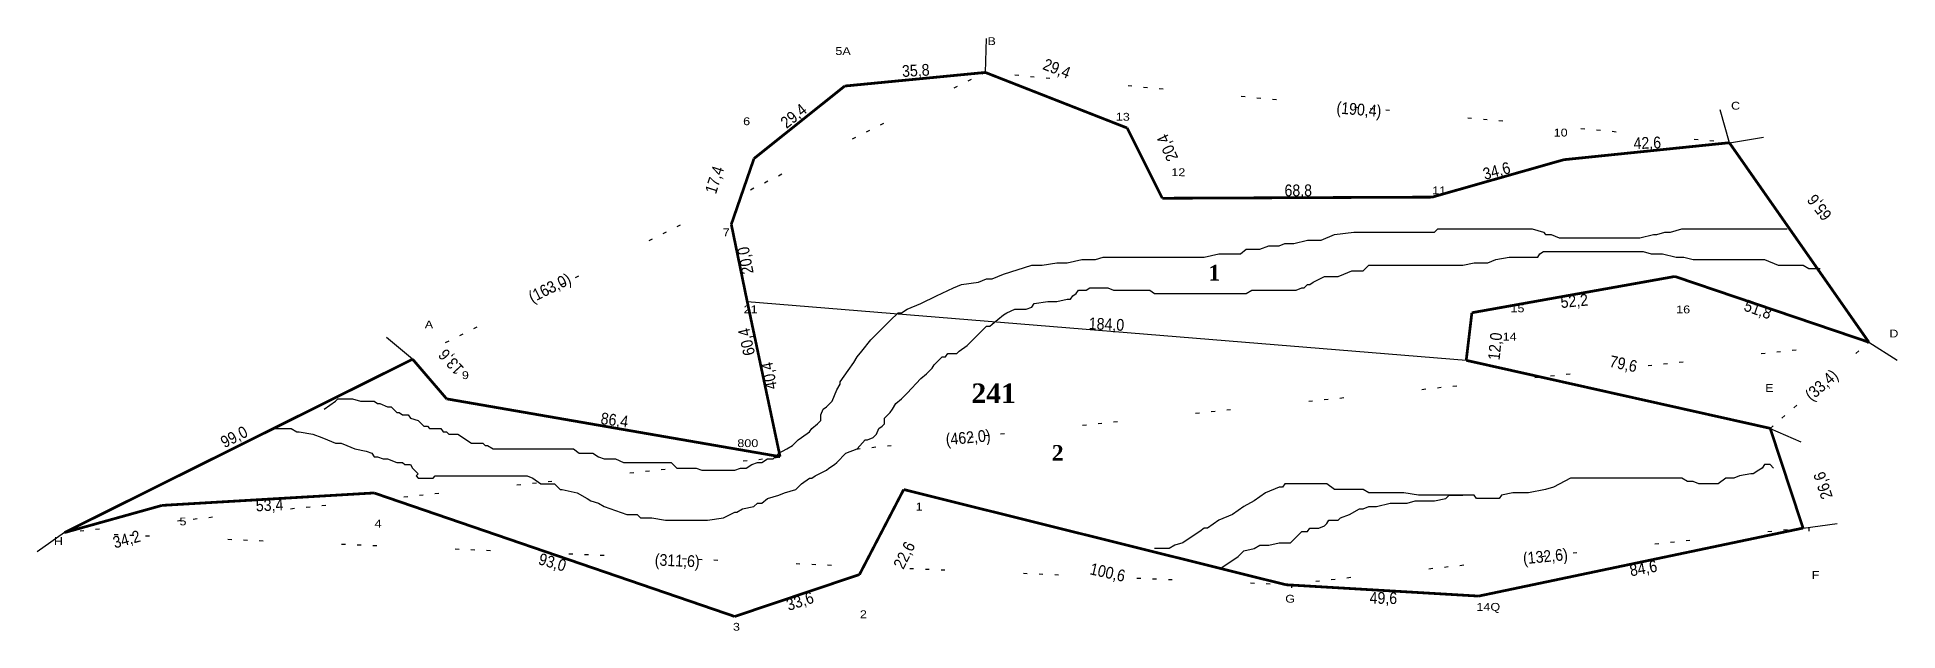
# Model space of a CAD drawing. Header units: metres. Extents: x 101 to 576, y 411 to 562.
import ezdxf
from ezdxf.enums import TextEntityAlignment as Align

# ---------------------------------------------------------------- set-up
doc = ezdxf.new("R2010")
doc.units = ezdxf.units.M
doc.linetypes.add('CHAINLINE', pattern=[29, -10, 1, -3, 1, -3, 1, -10])
for name, color, linetype in [('BLUE_STROKES', 5, 'Continuous'), ('BOUNDARY_DIMENSIONS', 220, 'Continuous'), ('CHAIN_LINES', 251, 'CHAINLINE'), ('CHAINLINE_DIMENSIONS', 251, 'Continuous'), ('DIMENSIONS', 200, 'Continuous'), ('SEPARATION_LINE', 7, 'Continuous'), ('STONES', 7, 'Continuous'), ('SUBDIVISION', 130, 'Continuous'), ('SUBDIVISION_LINES', 3, 'Continuous'), ('SURVEY_NUMBER', 1, 'Continuous')]:
    doc.layers.add(name, color=color, linetype=linetype)
doc.layers.add('BOUNDARY', color=1, linetype='Continuous', lineweight=100)
doc.styles.add('TIMES_NEW_ROMAN', font='timesbd.ttf')

msp = doc.modelspace()

# ---------------------------------------------------------------- linework, layer by layer
at = {"layer": 'BLUE_STROKES'}
for points in [[(432.298685, 512.107673), (437.214456, 512.685999)], [(437.214456, 512.685999), (438.081945, 512.685999)], [(438.081945, 512.685999), (440.106086, 512.685999)], [(440.106086, 512.685999), (442.997716, 512.685999)], [(442.997716, 512.685999), (445.889346, 512.685999)], [(445.889346, 512.685999), (446.467672, 512.685999)], [(446.467672, 512.685999), (448.780976, 512.685999)], [(448.780976, 512.685999), (449.359302, 512.685999)], [(449.359302, 512.685999), (450.805117, 512.685999)], [(450.805117, 512.685999), (452.829258, 512.685999)], [(452.829258, 512.685999), (453.696747, 512.685999)], [(453.696747, 512.685999), (454.275073, 512.685999)], [(454.275073, 512.685999), (456.299214, 512.685999)], [(456.299214, 512.685999), (457.745029, 512.685999)], [(457.745029, 512.685999), (458.612518, 513.553488)], [(458.612518, 513.553488), (459.190844, 513.553488)], [(459.190844, 513.553488), (461.504148, 513.553488)], [(461.504148, 513.553488), (466.419919, 513.553488)], [(466.419919, 513.553488), (466.998245, 513.553488)], [(466.998245, 513.553488), (467.86573400000003, 513.553488)], [(467.86573400000003, 513.553488), (468.44406, 513.553488)], [(468.44406, 513.553488), (470.468201, 513.553488)], [(470.468201, 513.553488), (474.22732, 513.553488)], [(474.22732, 513.553488), (474.805646, 513.553488)], [(474.805646, 513.553488), (475.383972, 513.553488)], [(475.383972, 513.553488), (477.697276, 513.553488)], [(477.697276, 513.553488), (479.143091, 513.553488)], [(479.143091, 513.553488), (480.588906, 513.553488)], [(480.588906, 513.553488), (482.613047, 513.553488)], [(482.613047, 513.553488), (485.504677, 512.685999)], [(485.504677, 512.685999), (486.083003, 512.107673)], [(514.420977, 512.107673), (516.445118, 512.685999)], [(516.445118, 512.685999), (517.890933, 512.685999)], [(517.890933, 512.685999), (520.782563, 513.553488)], [(520.782563, 513.553488), (521.360889, 513.553488)], [(521.360889, 513.553488), (522.806704, 513.553488)], [(522.806704, 513.553488), (527.144149, 513.553488)], [(527.144149, 513.553488), (527.722475, 513.553488)], [(527.722475, 513.553488), (530.614105, 513.553488)], [(530.614105, 513.553488), (534.95155, 513.553488)], [(534.95155, 513.553488), (536.975691, 513.553488)], [(536.975691, 513.553488), (540.445647, 513.553488)], [(540.445647, 513.553488), (542.758951, 513.553488)], [(542.758951, 513.553488), (544.783092, 513.553488)], [(544.783092, 513.553488), (545.361418, 513.553488)], [(545.361418, 513.553488), (546.228907, 513.553488)], [(546.228907, 513.553488), (547.674722, 513.553488)], [(408.298156, 507.191902), (409.743971, 508.348554)], [(409.743971, 508.348554), (413.213927, 508.348554)], [(413.213927, 508.348554), (415.52723100000003, 509.216043)], [(415.52723100000003, 509.216043), (417.551372, 509.216043)], [(417.551372, 509.216043), (418.129698, 509.216043)], [(418.129698, 509.216043), (419.575513, 509.794369)], [(419.575513, 509.794369), (421.888817, 509.794369)], [(421.888817, 509.794369), (425.358773, 510.661858)], [(425.358773, 510.661858), (428.250403, 510.661858)], [(428.250403, 510.661858), (428.828729, 510.661858)], [(428.828729, 510.661858), (432.298685, 512.107673)], [(484.637188, 507.191902), (485.504677, 507.77022800000003)], [(485.504677, 507.77022800000003), (487.528818, 507.77022800000003)], [(486.083003, 512.107673), (487.528818, 512.107673)], [(487.528818, 512.107673), (489.552959, 511.240184)], [(487.528818, 507.77022800000003), (493.312078, 507.77022800000003)], [(489.552959, 511.240184), (493.312078, 511.240184)], [(493.312078, 511.240184), (494.46873, 511.240184)], [(493.312078, 507.77022800000003), (494.46873, 507.77022800000003)], [(494.46873, 511.240184), (498.227849, 511.240184)], [(494.46873, 507.77022800000003), (498.806175, 507.77022800000003)], [(498.227849, 511.240184), (503.721946, 511.240184)], [(498.806175, 507.77022800000003), (499.67366400000003, 507.77022800000003)], [(499.67366400000003, 507.77022800000003), (500.25199, 507.77022800000003)], [(500.25199, 507.77022800000003), (501.697805, 507.77022800000003)], [(501.697805, 507.77022800000003), (502.276131, 507.77022800000003)], [(502.276131, 507.77022800000003), (503.14362, 507.77022800000003)], [(503.14362, 507.77022800000003), (506.03525, 507.77022800000003)], [(503.721946, 511.240184), (507.191902, 511.240184)], [(506.03525, 507.77022800000003), (506.613576, 507.77022800000003)], [(506.613576, 507.77022800000003), (508.637717, 507.77022800000003)], [(507.191902, 511.240184), (510.083532, 511.240184)], [(508.637717, 507.77022800000003), (510.083532, 507.77022800000003)], [(510.083532, 511.240184), (513.553488, 512.107673)], [(510.083532, 507.77022800000003), (510.951021, 507.77022800000003)], [(510.951021, 507.77022800000003), (512.975162, 507.191902)], [(513.553488, 512.107673), (514.420977, 512.107673)], [(347.863089, 501.986968), (355.092164, 504.300272)], [(355.092164, 504.300272), (357.116305, 504.300272)], [(357.116305, 504.300272), (357.694631, 504.300272)], [(357.694631, 504.300272), (361.45375, 504.878598)], [(361.45375, 504.878598), (364.056217, 504.878598)], [(364.056217, 504.878598), (367.815336, 505.746087)], [(367.815336, 505.746087), (368.971988, 505.746087)], [(368.971988, 505.746087), (371.285292, 505.746087)], [(371.285292, 505.746087), (373.309433, 506.324413)], [(373.309433, 506.324413), (375.044411, 506.324413)], [(375.044411, 506.324413), (375.9119, 506.324413)], [(375.9119, 506.324413), (379.96018200000003, 506.324413)], [(379.96018200000003, 506.324413), (382.273486, 506.324413)], [(382.273486, 506.324413), (383.71930100000003, 506.324413)], [(383.71930100000003, 506.324413), (385.165116, 506.324413)], [(385.165116, 506.324413), (385.743442, 506.324413)], [(385.743442, 506.324413), (387.189257, 506.324413)], [(387.189257, 506.324413), (392.105028, 506.324413)], [(392.105028, 506.324413), (399.04494, 506.324413)], [(399.04494, 506.324413), (402.804059, 507.191902)], [(402.804059, 507.191902), (403.382385, 507.191902)], [(403.382385, 507.191902), (408.298156, 507.191902)], [(434.611989, 501.986968), (436.63613, 502.854457)], [(436.63613, 502.854457), (438.081945, 502.854457)], [(438.081945, 502.854457), (439.52776, 502.854457)], [(439.52776, 502.854457), (440.973575, 504.300272)], [(440.973575, 504.300272), (442.41939, 504.300272)], [(442.41939, 504.300272), (445.889346, 504.300272)], [(445.889346, 504.300272), (447.335161, 504.300272)], [(447.335161, 504.300272), (452.250932, 504.300272)], [(452.250932, 504.300272), (453.696747, 504.300272)], [(453.696747, 504.300272), (459.190844, 504.300272)], [(459.190844, 504.300272), (460.636659, 504.300272)], [(460.636659, 504.300272), (464.974104, 504.300272)], [(464.974104, 504.300272), (467.86573400000003, 504.878598)], [(467.86573400000003, 504.878598), (471.33569, 504.878598)], [(471.33569, 504.878598), (473.359831, 505.746087)], [(473.359831, 505.746087), (476.829787, 506.324413)], [(476.829787, 506.324413), (478.275602, 506.324413)], [(478.275602, 506.324413), (479.143091, 506.324413)], [(479.143091, 506.324413), (481.167232, 506.324413)], [(481.167232, 506.324413), (484.05886200000003, 506.324413)], [(484.05886200000003, 506.324413), (484.637188, 507.191902)], [(512.975162, 507.191902), (515.866792, 507.191902)], [(515.866792, 507.191902), (519.3367480000001, 506.324413)], [(519.3367480000001, 506.324413), (520.782563, 506.324413)], [(520.782563, 506.324413), (521.360889, 506.324413)], [(521.360889, 506.324413), (523.6741930000001, 505.746087)], [(523.6741930000001, 505.746087), (525.120008, 505.746087)], [(525.120008, 505.746087), (528.589964, 505.746087)], [(528.589964, 505.746087), (530.035779, 505.746087)], [(530.035779, 505.746087), (530.614105, 505.746087)], [(530.614105, 505.746087), (531.481594, 505.746087)], [(531.481594, 505.746087), (532.05992, 505.746087)], [(532.05992, 505.746087), (536.975691, 505.746087)], [(536.975691, 505.746087), (538.421506, 505.746087)], [(538.421506, 505.746087), (540.445647, 505.746087)], [(540.445647, 505.746087), (541.313136, 505.746087)], [(541.313136, 505.746087), (541.891462, 505.746087)], [(541.891462, 505.746087), (545.361418, 504.300272)], [(545.361418, 504.300272), (546.228907, 504.300272)], [(546.228907, 504.300272), (547.674722, 504.300272)], [(547.674722, 504.300272), (548.253048, 504.300272)], [(548.253048, 504.300272), (549.698863, 504.300272)], [(549.698863, 504.300272), (551.7230040000001, 504.300272)], [(551.7230040000001, 504.300272), (553.168819, 503.43278300000003)], [(553.168819, 503.43278300000003), (554.614634, 503.43278300000003)], [(554.614634, 503.43278300000003), (555.482123, 503.43278300000003)], [(555.482123, 503.43278300000003), (556.0604490000001, 503.43278300000003)], [(330.802472, 496.492871), (335.139917, 498.517012)], [(335.139917, 498.517012), (337.164058, 499.384501)], [(337.164058, 499.384501), (341.501503, 499.962827)], [(341.501503, 499.962827), (343.525644, 500.830316)], [(343.525644, 500.830316), (344.971459, 500.830316)], [(344.971459, 500.830316), (347.863089, 501.986968)], [(368.971988, 497.938686), (369.839477, 498.517012)], [(369.839477, 498.517012), (374.466085, 498.517012)], [(374.466085, 498.517012), (375.9119, 497.938686)], [(422.467143, 497.938686), (423.912958, 498.517012)], [(423.912958, 498.517012), (424.491284, 498.517012)], [(424.491284, 498.517012), (425.358773, 499.384501)], [(425.358773, 499.384501), (425.937099, 499.384501)], [(425.937099, 499.384501), (426.804588, 499.962827)], [(426.804588, 499.962827), (429.696218, 501.408642)], [(429.696218, 501.408642), (433.166174, 501.408642)], [(433.166174, 501.408642), (434.611989, 501.986968)], [(323.284234, 493.022915), (326.75419, 494.46873)], [(326.75419, 494.46873), (330.802472, 496.492871)], [(353.646349, 493.022915), (355.092164, 493.601241)], [(355.092164, 493.601241), (355.67049000000003, 494.46873)], [(355.67049000000003, 494.46873), (359.140446, 495.047056)], [(359.140446, 495.047056), (360.586261, 495.047056)], [(360.586261, 495.047056), (361.45375, 495.047056)], [(361.45375, 495.047056), (364.056217, 495.625382)], [(364.056217, 495.625382), (364.923706, 495.625382)], [(364.923706, 495.625382), (365.502032, 496.492871)], [(365.502032, 496.492871), (366.369521, 497.071197)], [(366.369521, 497.071197), (366.947847, 497.938686)], [(366.947847, 497.938686), (368.393662, 497.938686)], [(368.393662, 497.938686), (368.971988, 497.938686)], [(375.9119, 497.938686), (377.936041, 497.938686)], [(377.936041, 497.938686), (379.381856, 497.938686)], [(379.381856, 497.938686), (382.851812, 497.938686)], [(382.851812, 497.938686), (385.165116, 497.938686)], [(385.165116, 497.938686), (386.321768, 497.071197)], [(386.321768, 497.071197), (392.683354, 497.071197)], [(392.683354, 497.071197), (395.57498400000003, 497.071197)], [(395.57498400000003, 497.071197), (396.442473, 497.071197)], [(396.442473, 497.071197), (397.020799, 497.071197)], [(397.020799, 497.071197), (402.804059, 497.071197)], [(402.804059, 497.071197), (403.382385, 497.071197)], [(403.382385, 497.071197), (404.249874, 497.071197)], [(404.249874, 497.071197), (406.852341, 497.071197)], [(406.852341, 497.071197), (408.298156, 497.071197)], [(408.298156, 497.071197), (409.743971, 497.071197)], [(409.743971, 497.071197), (411.189786, 497.938686)], [(411.189786, 497.938686), (416.973046, 497.938686)], [(416.973046, 497.938686), (417.551372, 497.938686)], [(417.551372, 497.938686), (418.129698, 497.938686)], [(418.129698, 497.938686), (421.021328, 497.938686)], [(421.021328, 497.938686), (421.888817, 497.938686)], [(421.888817, 497.938686), (422.467143, 497.938686)], [(316.055159, 487.239655), (318.946789, 490.131285)], [(318.946789, 490.131285), (320.97093, 492.15542600000003)], [(320.97093, 492.15542600000003), (321.838419, 492.15542600000003)], [(321.838419, 492.15542600000003), (323.284234, 493.022915)], [(342.947318, 488.107144), (343.525644, 488.68547)], [(343.525644, 488.68547), (344.393133, 488.68547)], [(344.393133, 488.68547), (344.971459, 489.263796)], [(344.971459, 489.263796), (347.863089, 491.57710000000003)], [(347.863089, 491.57710000000003), (348.730578, 492.15542600000003)], [(348.730578, 492.15542600000003), (350.754719, 493.022915)], [(350.754719, 493.022915), (351.333045, 493.022915)], [(351.333045, 493.022915), (353.646349, 493.022915)], [(311.717714, 482.323884), (314.031018, 485.215514)], [(314.031018, 485.215514), (315.476833, 486.661329)], [(315.476833, 486.661329), (316.055159, 487.239655)], [(338.609873, 483.769699), (340.05568800000003, 485.215514)], [(340.05568800000003, 485.215514), (342.947318, 488.107144)], [(308.247758, 477.408113), (309.693573, 479.432254)], [(309.693573, 479.432254), (310.561062, 480.878069)], [(310.561062, 480.878069), (311.717714, 482.323884)], [(330.224146, 478.853928), (331.669961, 480.299743)], [(331.669961, 480.299743), (332.248287, 480.878069)], [(332.248287, 480.878069), (333.115776, 480.878069)], [(333.115776, 480.878069), (333.694102, 481.745558)], [(333.694102, 481.745558), (336.007406, 481.745558)], [(336.007406, 481.745558), (336.585732, 482.323884)], [(336.585732, 482.323884), (338.609873, 483.769699)], [(306.223617, 474.516483), (308.247758, 477.408113)], [(306.223617, 473.938157), (306.223617, 474.516483)], [(323.284234, 471.62485300000003), (326.75419, 475.383972)], [(326.75419, 475.383972), (328.200005, 476.540624)], [(328.200005, 476.540624), (329.64582, 477.986439)], [(329.64582, 477.986439), (330.224146, 478.853928)], [(177.546082, 469.600712), (178.124408, 470.179038)], [(178.124408, 470.179038), (179.570223, 470.179038)], [(179.570223, 470.179038), (180.437712, 470.179038)], [(180.437712, 470.179038), (181.016038, 470.179038)], [(181.016038, 470.179038), (181.88352700000002, 470.179038)], [(181.88352700000002, 470.179038), (183.907668, 469.600712)], [(304.199476, 469.600712), (304.777802, 471.046527)], [(304.777802, 471.046527), (305.356128, 472.492342)], [(305.356128, 472.492342), (306.223617, 473.938157)], [(320.392604, 469.022386), (321.838419, 470.179038)], [(321.838419, 470.179038), (323.284234, 471.62485300000003)], [(174.654452, 467.576571), (177.546082, 469.600712)], [(183.907668, 469.600712), (184.485994, 469.600712)], [(184.485994, 469.600712), (187.377624, 469.600712)], [(187.377624, 469.600712), (188.245113, 469.022386)], [(188.245113, 469.022386), (188.823439, 469.022386)], [(188.823439, 469.022386), (190.84758, 468.154897)], [(190.84758, 468.154897), (191.715069, 468.154897)], [(191.715069, 468.154897), (193.160884, 466.709082)], [(193.160884, 466.709082), (193.73921, 466.709082)], [(193.73921, 466.709082), (194.606699, 466.130756)], [(194.606699, 466.130756), (195.185025, 466.130756)], [(195.185025, 466.130756), (196.052514, 466.130756)], [(196.052514, 466.130756), (196.63084, 465.263267)], [(196.63084, 465.263267), (198.654981, 464.684941)], [(301.307846, 466.130756), (301.886172, 467.576571)], [(301.307846, 464.684941), (301.307846, 466.130756)], [(301.886172, 467.576571), (302.753661, 468.154897)], [(302.753661, 468.154897), (304.199476, 469.600712)], [(317.500974, 465.263267), (318.946789, 466.709082)], [(317.500974, 463.817452), (317.500974, 465.263267)], [(318.946789, 466.709082), (319.525115, 467.576571)], [(319.525115, 467.576571), (320.392604, 469.022386)], [(161.93128000000002, 462.6608), (164.82291, 462.6608)], [(164.82291, 462.6608), (166.268725, 462.6608)], [(166.268725, 462.6608), (167.71454, 461.793311)], [(167.71454, 461.793311), (168.292866, 461.793311)], [(168.292866, 461.793311), (171.762822, 461.214985)], [(171.762822, 461.214985), (174.076126, 460.347496)], [(174.076126, 460.347496), (175.521941, 459.76917000000003)], [(198.654981, 464.684941), (200.100796, 463.239126)], [(200.100796, 463.239126), (200.968285, 463.239126)], [(200.968285, 463.239126), (201.546611, 462.6608)], [(201.546611, 462.6608), (202.4141, 462.6608)], [(202.4141, 462.6608), (204.438241, 462.6608)], [(204.438241, 462.6608), (205.016567, 461.793311)], [(205.016567, 461.793311), (205.88405600000002, 461.793311)], [(205.88405600000002, 461.793311), (206.462382, 461.214985)], [(206.462382, 461.214985), (208.775686, 461.214985)], [(208.775686, 461.214985), (212.245642, 458.901681)], [(295.524586, 459.76917000000003), (296.392075, 460.347496)], [(296.392075, 460.347496), (298.416216, 461.793311)], [(298.416216, 461.793311), (298.994542, 462.6608)], [(298.994542, 462.6608), (300.440357, 463.817452)], [(300.440357, 463.817452), (301.307846, 464.684941)], [(313.163529, 459.76917000000003), (314.609344, 460.347496)], [(314.609344, 460.347496), (315.476833, 461.214985)], [(315.476833, 461.214985), (316.055159, 462.6608)], [(316.055159, 462.6608), (316.922648, 463.239126)], [(316.922648, 463.239126), (317.500974, 463.817452)], [(175.521941, 459.76917000000003), (177.546082, 458.901681)], [(177.546082, 458.901681), (178.124408, 458.901681)], [(178.124408, 458.901681), (178.991897, 458.901681)], [(178.991897, 458.901681), (180.437712, 458.323355)], [(180.437712, 458.323355), (182.461853, 457.455866)], [(182.461853, 457.455866), (185.353483, 456.87754)], [(185.353483, 456.87754), (186.799298, 456.299214)], [(186.799298, 456.299214), (187.377624, 455.43172500000003)], [(187.377624, 455.43172500000003), (188.245113, 455.43172500000003)], [(188.245113, 455.43172500000003), (189.690928, 454.853399)], [(212.245642, 458.901681), (213.691457, 458.901681)], [(213.691457, 458.901681), (215.137272, 458.901681)], [(215.137272, 458.901681), (215.715598, 458.323355)], [(215.715598, 458.323355), (216.293924, 458.323355)], [(216.293924, 458.323355), (217.73973900000001, 457.455866)], [(217.73973900000001, 457.455866), (218.607228, 457.455866)], [(218.607228, 457.455866), (219.185554, 457.455866)], [(219.185554, 457.455866), (220.631369, 457.455866)], [(220.631369, 457.455866), (222.077184, 457.455866)], [(222.077184, 457.455866), (223.522999, 457.455866)], [(223.522999, 457.455866), (224.101325, 457.455866)], [(224.101325, 457.455866), (225.54714, 457.455866)], [(225.54714, 457.455866), (226.414629, 457.455866)], [(226.414629, 457.455866), (226.992955, 457.455866)], [(226.992955, 457.455866), (227.860444, 457.455866)], [(227.860444, 457.455866), (229.017096, 457.455866)], [(229.017096, 457.455866), (229.88458500000002, 457.455866)], [(229.88458500000002, 457.455866), (230.462911, 457.455866)], [(230.462911, 457.455866), (234.22203, 457.455866)], [(234.22203, 457.455866), (234.800356, 457.455866)], [(234.800356, 457.455866), (236.246171, 457.455866)], [(236.246171, 457.455866), (236.824497, 457.455866)], [(236.824497, 457.455866), (237.691986, 457.455866)], [(237.691986, 457.455866), (238.270312, 457.455866)], [(238.270312, 457.455866), (239.716127, 456.299214)], [(239.716127, 456.299214), (240.583616, 456.299214)], [(240.583616, 456.299214), (241.161942, 456.299214)], [(241.161942, 456.299214), (243.186083, 456.299214)], [(243.186083, 456.299214), (244.631898, 455.43172500000003)], [(244.631898, 455.43172500000003), (246.07771300000002, 454.853399)], [(289.163, 454.853399), (290.608815, 456.299214)], [(290.608815, 456.299214), (291.476304, 456.87754)], [(291.476304, 456.87754), (292.632956, 457.455866)], [(292.632956, 457.455866), (294.078771, 458.323355)], [(294.078771, 458.323355), (295.524586, 459.76917000000003)], [(305.356128, 453.98591), (307.66943200000003, 456.299214)], [(307.66943200000003, 456.299214), (310.561062, 457.455866)], [(310.561062, 457.455866), (312.585203, 459.76917000000003)], [(312.585203, 459.76917000000003), (313.163529, 459.76917000000003)], [(189.690928, 454.853399), (190.84758, 454.853399)], [(190.84758, 454.853399), (193.160884, 453.98591)], [(193.160884, 453.98591), (194.606699, 453.98591)], [(194.606699, 453.98591), (195.185025, 453.407584)], [(195.185025, 453.407584), (196.63084, 453.407584)], [(196.63084, 453.407584), (197.209166, 452.540095)], [(197.209166, 452.540095), (198.654981, 451.09428)], [(198.654981, 451.09428), (198.076655, 450.515954)], [(246.07771300000002, 454.853399), (246.945202, 454.853399)], [(246.945202, 454.853399), (247.523528, 454.853399)], [(247.523528, 454.853399), (248.969343, 454.853399)], [(248.969343, 454.853399), (250.993484, 453.98591)], [(250.993484, 453.98591), (251.860973, 453.98591)], [(251.860973, 453.98591), (254.46344, 453.98591)], [(254.46344, 453.98591), (255.909255, 453.98591)], [(255.909255, 453.98591), (258.222559, 453.98591)], [(258.222559, 453.98591), (258.800885, 453.98591)], [(258.800885, 453.98591), (259.66837400000003, 453.98591)], [(259.66837400000003, 453.98591), (260.825026, 453.98591)], [(260.825026, 453.98591), (261.692515, 453.98591)], [(261.692515, 453.98591), (262.270841, 453.98591)], [(262.270841, 453.98591), (263.13833, 453.98591)], [(263.13833, 453.98591), (264.584145, 452.540095)], [(264.584145, 452.540095), (266.02996, 452.540095)], [(266.02996, 452.540095), (266.608286, 452.540095)], [(266.608286, 452.540095), (268.054101, 452.540095)], [(268.054101, 452.540095), (268.632427, 452.540095)], [(268.632427, 452.540095), (269.499916, 452.540095)], [(269.499916, 452.540095), (270.945731, 451.961769)], [(270.945731, 451.961769), (271.524057, 451.961769)], [(271.524057, 451.961769), (272.969872, 451.961769)], [(272.969872, 451.961769), (274.994013, 451.961769)], [(274.994013, 451.961769), (275.86150200000003, 451.961769)], [(275.86150200000003, 451.961769), (276.439828, 451.961769)], [(276.439828, 451.961769), (277.307317, 451.961769)], [(277.307317, 451.961769), (278.753132, 451.961769)], [(278.753132, 451.961769), (279.331458, 451.961769)], [(279.331458, 451.961769), (280.777273, 452.540095)], [(280.777273, 452.540095), (282.223088, 452.540095)], [(282.223088, 452.540095), (283.668903, 453.407584)], [(283.668903, 453.407584), (285.114718, 453.98591)], [(285.114718, 453.98591), (285.693044, 453.98591)], [(285.693044, 453.98591), (286.27137, 453.98591)], [(286.27137, 453.98591), (287.71718500000003, 454.853399)], [(287.71718500000003, 454.853399), (289.163, 454.853399)], [(299.862031, 450.515954), (302.753661, 451.961769)], [(302.753661, 451.961769), (303.331987, 452.540095)], [(303.331987, 452.540095), (304.777802, 453.407584)], [(304.777802, 453.407584), (305.356128, 453.98591)], [(538.421506, 451.09428), (535.5298760000001, 450.515954)], [(538.999832, 451.09428), (538.421506, 451.09428)], [(540.445647, 451.961769), (538.999832, 451.09428)], [(541.313136, 452.540095), (540.445647, 451.961769)], [(541.891462, 453.407584), (541.313136, 452.540095)], [(542.758951, 453.407584), (541.891462, 453.407584)], [(543.337277, 453.407584), (542.758951, 453.407584)], [(544.204766, 452.540095), (543.337277, 453.407584)], [(198.076655, 450.515954), (198.654981, 449.937628)], [(198.654981, 449.937628), (199.52247, 449.937628)], [(199.52247, 449.937628), (202.4141, 449.937628)], [(202.4141, 449.937628), (202.992426, 450.515954)], [(202.992426, 450.515954), (203.570752, 450.515954)], [(203.570752, 450.515954), (205.016567, 450.515954)], [(205.016567, 450.515954), (209.354012, 450.515954)], [(209.354012, 450.515954), (209.93233800000002, 450.515954)], [(209.93233800000002, 450.515954), (212.245642, 450.515954)], [(212.245642, 450.515954), (213.691457, 450.515954)], [(213.691457, 450.515954), (214.269783, 450.515954)], [(214.269783, 450.515954), (216.293924, 450.515954)], [(216.293924, 450.515954), (217.73973900000001, 450.515954)], [(217.73973900000001, 450.515954), (221.498858, 450.515954)], [(221.498858, 450.515954), (222.65551, 450.515954)], [(222.65551, 450.515954), (223.522999, 450.515954)], [(223.522999, 450.515954), (224.101325, 450.515954)], [(224.101325, 450.515954), (224.968814, 450.515954)], [(224.968814, 450.515954), (226.414629, 450.515954)], [(226.414629, 450.515954), (227.860444, 449.937628)], [(227.860444, 449.937628), (229.88458500000002, 448.491813)], [(229.88458500000002, 448.491813), (231.908726, 448.491813)], [(231.908726, 448.491813), (233.354541, 448.491813)], [(233.354541, 448.491813), (234.22203, 447.624324)], [(234.22203, 447.624324), (234.800356, 447.045998)], [(234.800356, 447.045998), (235.378682, 447.045998)], [(235.378682, 447.045998), (239.137801, 446.178509)], [(239.137801, 446.178509), (241.74026800000001, 444.732694)], [(290.608815, 445.600183), (292.05463000000003, 446.178509)], [(292.05463000000003, 446.178509), (294.94626, 447.045998)], [(294.94626, 447.045998), (296.392075, 448.491813)], [(296.392075, 448.491813), (298.416216, 449.937628)], [(298.416216, 449.937628), (298.994542, 449.937628)], [(298.994542, 449.937628), (299.862031, 450.515954)], [(414.659742, 446.178509), (411.76811200000003, 444.154368)], [(418.129698, 447.624324), (414.659742, 446.178509)], [(418.997187, 447.624324), (418.129698, 447.624324)], [(419.575513, 448.491813), (418.997187, 447.624324)], [(421.021328, 448.491813), (419.575513, 448.491813)], [(421.888817, 448.491813), (421.021328, 448.491813)], [(422.467143, 448.491813), (421.888817, 448.491813)], [(425.358773, 448.491813), (422.467143, 448.491813)], [(426.804588, 448.491813), (425.358773, 448.491813)], [(428.250403, 448.491813), (426.804588, 448.491813)], [(430.274544, 448.491813), (428.250403, 448.491813)], [(432.298685, 447.045998), (430.274544, 448.491813)], [(438.660271, 447.045998), (432.298685, 447.045998)], [(439.52776, 447.045998), (438.660271, 447.045998)], [(440.973575, 446.178509), (439.52776, 447.045998)], [(442.41939, 446.178509), (440.973575, 446.178509)], [(442.997716, 446.178509), (442.41939, 446.178509)], [(443.57604200000003, 446.178509), (442.997716, 446.178509)], [(444.443531, 446.178509), (443.57604200000003, 446.178509)], [(446.467672, 446.178509), (444.443531, 446.178509)], [(447.335161, 446.178509), (446.467672, 446.178509)], [(449.937628, 446.178509), (447.335161, 446.178509)], [(453.696747, 445.600183), (449.937628, 446.178509)], [(477.697276, 446.178509), (474.805646, 445.600183)], [(478.275602, 446.178509), (477.697276, 446.178509)], [(481.745558, 446.178509), (478.275602, 446.178509)], [(486.083003, 447.045998), (481.745558, 446.178509)], [(488.107144, 447.624324), (486.083003, 447.045998)], [(492.444589, 449.937628), (488.107144, 447.624324)], [(493.312078, 449.937628), (492.444589, 449.937628)], [(493.890404, 449.937628), (493.312078, 449.937628)], [(495.91454500000003, 449.937628), (493.890404, 449.937628)], [(500.830316, 449.937628), (495.91454500000003, 449.937628)], [(502.276131, 449.937628), (500.830316, 449.937628)], [(506.03525, 449.937628), (502.276131, 449.937628)], [(506.613576, 449.937628), (506.03525, 449.937628)], [(510.083532, 449.937628), (506.613576, 449.937628)], [(510.951021, 449.937628), (510.083532, 449.937628)], [(514.999303, 449.937628), (510.951021, 449.937628)], [(517.312607, 449.937628), (514.999303, 449.937628)], [(519.915074, 449.937628), (517.312607, 449.937628)], [(520.782563, 449.937628), (519.915074, 449.937628)], [(522.228378, 449.070139), (520.782563, 449.937628)], [(523.6741930000001, 449.070139), (522.228378, 449.070139)], [(525.120008, 448.491813), (523.6741930000001, 449.070139)], [(525.698334, 448.491813), (525.120008, 448.491813)], [(527.144149, 448.491813), (525.698334, 448.491813)], [(530.035779, 448.491813), (527.144149, 448.491813)], [(532.05992, 449.937628), (530.035779, 448.491813)], [(533.505735, 449.937628), (532.05992, 449.937628)], [(534.084061, 449.937628), (533.505735, 449.937628)], [(535.5298760000001, 450.515954), (534.084061, 449.937628)], [(241.74026800000001, 444.732694), (242.607757, 444.154368)], [(242.607757, 444.154368), (244.631898, 443.57604200000003)], [(244.631898, 443.57604200000003), (246.07771300000002, 442.708553)], [(246.07771300000002, 442.708553), (251.860973, 440.684412)], [(276.439828, 439.81692300000003), (279.331458, 441.262738)], [(279.331458, 441.262738), (279.909784, 441.262738)], [(279.909784, 441.262738), (281.355599, 442.130227)], [(281.355599, 442.130227), (284.247229, 442.708553)], [(284.247229, 442.708553), (285.114718, 443.57604200000003)], [(285.114718, 443.57604200000003), (286.27137, 443.57604200000003)], [(286.27137, 443.57604200000003), (287.71718500000003, 444.732694)], [(287.71718500000003, 444.732694), (290.608815, 445.600183)], [(409.165645, 442.708553), (406.274015, 440.684412)], [(411.76811200000003, 444.154368), (409.165645, 442.708553)], [(436.05780400000003, 440.684412), (438.660271, 442.130227)], [(438.660271, 442.130227), (439.52776, 442.130227)], [(439.52776, 442.130227), (440.973575, 442.708553)], [(440.973575, 442.708553), (442.997716, 442.708553)], [(442.997716, 442.708553), (446.467672, 443.57604200000003)], [(446.467672, 443.57604200000003), (447.91348700000003, 443.57604200000003)], [(447.91348700000003, 443.57604200000003), (449.359302, 443.57604200000003)], [(449.359302, 443.57604200000003), (450.805117, 443.57604200000003)], [(450.805117, 443.57604200000003), (452.829258, 444.154368)], [(452.829258, 444.154368), (454.275073, 444.154368)], [(458.612518, 445.600183), (453.696747, 445.600183)], [(454.275073, 444.154368), (455.142562, 444.154368)], [(455.142562, 444.154368), (455.720888, 444.154368)], [(455.720888, 444.154368), (457.745029, 444.154368)], [(457.745029, 444.154368), (460.636659, 444.732694)], [(460.636659, 445.600183), (458.612518, 445.600183)], [(461.504148, 445.600183), (460.636659, 445.600183)], [(460.636659, 444.732694), (461.504148, 445.600183)], [(462.082474, 445.600183), (461.504148, 445.600183)], [(461.504148, 445.600183), (462.082474, 445.600183)], [(463.52828900000003, 445.600183), (462.082474, 445.600183)], [(462.082474, 445.600183), (463.52828900000003, 445.600183)], [(464.10661500000003, 445.600183), (463.52828900000003, 445.600183)], [(463.52828900000003, 445.600183), (464.10661500000003, 445.600183)], [(466.998245, 445.600183), (464.10661500000003, 445.600183)], [(464.10661500000003, 445.600183), (464.974104, 445.600183)], [(467.86573400000003, 445.600183), (466.998245, 445.600183)], [(468.44406, 444.732694), (467.86573400000003, 445.600183)], [(469.022386, 444.732694), (468.44406, 444.732694)], [(470.468201, 444.732694), (469.022386, 444.732694)], [(471.33569, 444.732694), (470.468201, 444.732694)], [(471.914016, 444.732694), (471.33569, 444.732694)], [(472.781505, 444.732694), (471.914016, 444.732694)], [(474.22732, 444.732694), (472.781505, 444.732694)], [(474.805646, 445.600183), (474.22732, 444.732694)], [(251.860973, 440.684412), (254.46344, 440.684412)], [(254.46344, 440.684412), (255.330929, 439.81692300000003)], [(255.330929, 439.81692300000003), (256.776744, 439.81692300000003)], [(256.776744, 439.81692300000003), (258.222559, 439.81692300000003)], [(258.222559, 439.81692300000003), (261.692515, 439.238597)], [(261.692515, 439.238597), (266.02996, 439.238597)], [(266.02996, 439.238597), (266.608286, 439.238597)], [(266.608286, 439.238597), (268.632427, 439.238597)], [(268.632427, 439.238597), (270.078242, 439.238597)], [(270.078242, 439.238597), (272.391546, 439.238597)], [(272.391546, 439.238597), (276.439828, 439.81692300000003)], [(399.04494, 437.214456), (397.888288, 436.346967)], [(399.91242900000003, 437.214456), (399.04494, 437.214456)], [(402.804059, 439.238597), (399.91242900000003, 437.214456)], [(406.274015, 440.684412), (402.804059, 439.238597)], [(425.358773, 436.346967), (425.937099, 437.214456)], [(425.937099, 437.214456), (428.250403, 437.214456)], [(428.250403, 437.214456), (429.696218, 437.792782)], [(429.696218, 437.792782), (430.274544, 438.371108)], [(430.274544, 438.371108), (430.85287, 439.238597)], [(430.85287, 439.238597), (431.72035900000003, 439.238597)], [(431.72035900000003, 439.238597), (432.298685, 439.238597)], [(432.298685, 439.238597), (433.166174, 439.238597)], [(433.166174, 439.238597), (433.7445, 439.81692300000003)], [(433.7445, 439.81692300000003), (436.05780400000003, 440.684412)], [(387.189257, 432.009522), (386.321768, 432.009522)], [(387.767583, 432.009522), (387.189257, 432.009522)], [(388.635072, 432.009522), (387.767583, 432.009522)], [(390.080887, 432.009522), (388.635072, 432.009522)], [(391.526702, 432.877011), (390.080887, 432.009522)], [(393.550843, 433.455337), (391.526702, 432.877011)], [(397.020799, 435.768641), (393.550843, 433.455337)], [(397.888288, 436.346967), (397.020799, 435.768641)], [(409.165645, 431.431196), (411.76811200000003, 432.009522)], [(411.76811200000003, 432.009522), (413.213927, 432.877011)], [(413.213927, 432.877011), (414.081416, 432.877011)], [(414.081416, 432.877011), (414.659742, 432.877011)], [(414.659742, 432.877011), (415.52723100000003, 432.877011)], [(415.52723100000003, 432.877011), (418.129698, 433.455337)], [(418.129698, 433.455337), (418.997187, 433.455337)], [(418.997187, 433.455337), (421.021328, 433.455337)], [(421.021328, 433.455337), (422.467143, 434.901152)], [(422.467143, 434.901152), (423.334632, 435.768641)], [(423.334632, 435.768641), (423.912958, 436.346967)], [(423.912958, 436.346967), (424.491284, 436.346967)], [(424.491284, 436.346967), (425.358773, 436.346967)], [(403.382385, 427.093751), (406.852341, 429.407055)], [(406.852341, 429.407055), (407.71983, 429.985381)], [(407.71983, 429.985381), (409.165645, 431.431196)]]:
    msp.add_lwpolyline(points, dxfattribs=at)
at = {"layer": 'BOUNDARY', "const_width": 0.7}
for points in [[(284.247229, 531.481594), (307.380269, 549.988026)], [(307.380269, 549.988026), (343.236481, 553.457982)], [(343.236481, 553.457982), (379.381856, 539.288995)], [(379.381856, 539.288995), (388.345909, 521.360889)], [(278.463969, 514.71014), (284.247229, 531.481594)], [(457.166703, 521.650052), (490.709611, 531.192431)], [(490.709611, 531.192431), (532.927409, 535.5298760000001)], [(532.927409, 535.5298760000001), (568.494458, 484.637188)], [(388.345909, 521.360889), (457.166703, 521.650052)], [(282.512251, 495.047056), (278.463969, 514.71014)], [(519.047585, 501.408642), (467.287408, 492.15542600000003)], [(568.494458, 484.637188), (519.047585, 501.408642)], [(290.897978, 455.43172500000003), (282.512251, 495.047056)], [(467.287408, 492.15542600000003), (465.841593, 480.01058)], [(108.436125, 436.05780400000003), (197.209166, 480.299743)], [(197.209166, 480.299743), (205.88405600000002, 470.179038)], [(465.841593, 480.01058), (543.337277, 462.6608)], [(205.88405600000002, 470.179038), (290.897978, 455.43172500000003)], [(543.337277, 462.6608), (551.7230040000001, 437.214456)], [(187.377624, 446.178509), (133.304143, 442.997716)], [(279.331458, 414.659742), (187.377624, 446.178509)], [(322.416745, 447.045998), (311.139388, 425.358773)], [(419.86467600000003, 422.756306), (322.416745, 447.045998)], [(133.304143, 442.997716), (108.436125, 436.05780400000003)], [(551.7230040000001, 437.214456), (469.022386, 419.86467600000003)], [(311.139388, 425.358773), (279.331458, 414.659742)], [(469.022386, 419.86467600000003), (419.86467600000003, 422.756306)]]:
    msp.add_lwpolyline(points, dxfattribs=at)
at = {"layer": 'CHAIN_LINES', "linetype": 'CHAINLINE'}
for points in [[(343.236481, 553.457982), (197.209166, 480.299743)], [(532.927409, 535.5298760000001), (343.236481, 553.457982)], [(108.436125, 436.05780400000003), (568.494458, 484.637188)], [(543.337277, 462.6608), (568.494458, 484.637188)], [(551.7230040000001, 437.214456), (419.86467600000003, 422.756306)], [(419.86467600000003, 422.756306), (108.436125, 436.05780400000003)]]:
    msp.add_lwpolyline(points, dxfattribs=at)
at = {"layer": 'SEPARATION_LINE'}
for points in [[(343.236481, 553.457982), (343.525644, 562.132872)], [(532.927409, 535.5298760000001), (530.614105, 543.915603)], [(532.927409, 535.5298760000001), (541.602299, 536.975691)], [(197.209166, 480.299743), (190.558417, 485.79384)], [(568.494458, 484.637188), (575.723533, 480.01058)], [(543.337277, 462.6608), (551.144678, 459.190844)], [(551.7230040000001, 437.214456), (560.397894, 438.371108)], [(553.168819, 437.214456), (553.168819, 436.4163632961426)], [(108.436125, 436.05780400000003), (101.496213, 431.142033)], [(421.310491, 422.756306), (421.310491, 421.95821329614256)]]:
    msp.add_lwpolyline(points, dxfattribs=at)
at = {"layer": 'SUBDIVISION_LINES'}
msp.add_lwpolyline([(282.512251, 495.047056), (465.841593, 480.01058)], dxfattribs=at)

# ---------------------------------------------------------------- texts
at = {"layer": 'BOUNDARY_DIMENSIONS', "width": 0.9}
for s, rotation, p in [('35,8', 3.160361626045675, (325.4963203605347, 553.9813663240357)), ('29,4', -21.223656502766215, (361.46388058850096, 554.4686052730713)), ('29,4', 38.65980825409009, (294.35203215289306, 542.3656935557862)), ('20,4', 114.50740523012972, (389.6601498932495, 534.2228535922852)), ('42,6', 1.9749340108819768, (512.0079202365723, 535.5009667596436)), ('17,4', 72.28420729362306, (274.17713281973266, 526.0568932961426)), ('34,6', 14.962155254326548, (473.58249215771485, 528.3774157816772)), ('68,8', 0.2938219346507038, (423.0180069865723, 523.3720226067505)), ('65,6', 127.99873244250468, (555.889852713501, 519.0013266856079)), ('52,2', 5.514911591245051, (493.3944816893921, 495.1699467451782)), ('51,8', -19.551995173240577, (540.2302219769288, 493.0099076067505)), ('60,4', 102.52880770915151, (282.328638495697, 484.6964713567505)), ('12,0', 84.44702896696319, (473.1921291673584, 483.5831832172852)), ('13,6', 132.4664411116054, (207.00600985192872, 479.5999558326416)), ('79,6', -11.821488340607257, (505.9195953894653, 479.1228474721069)), ('86,4', -7.747772036108117, (248.69897630096435, 464.78905309332276)), ('99,0', 27.061106137473242, (151.68622820333863, 460.49786640771487)), ('26,6', 108.18904569965132, (556.8021528009643, 448.0624101807861)), ('53,4', 2.2394759379518785, (160.74427153271483, 443.1047048980713)), ('34,2', 15.172915345525261, (124.28370550938416, 434.369101963501)), ('22,6', 63.43494882292201, (322.551195911499, 430.3005764356079)), ('93,0', -16.073574164746393, (232.86874927789307, 428.5005261711426)), ('100,6', -12.65255650055797, (374.42415071728516, 425.9240916067505)), ('84,6', 10.268305798010239, (511.0074099028931, 426.98963890667727)), ('33,6', 18.121860247901356, (295.9670050370178, 418.5822388009644)), ('49,6', -0.9240453527727062, (444.7182217307129, 419.3832259586792))]:
    msp.add_text(s, height=3, rotation=rotation, dxfattribs=at).set_placement(p, align=Align.MIDDLE_CENTER)
at = {"layer": 'CHAINLINE_DIMENSIONS', "width": 0.9}
for s, rotation, p in [('(190,4)', -4.763641690726177, (438.49689319903564, 544.0327048374634)), ('(163,0)', 26.56505117707799, (232.15885799569702, 498.5126703192139)), ('(33,4)', 41.633539336570195, (556.4190082961426, 473.7256264307861)), ('(462,0)', 5.440332031005506, (338.8383230654297, 460.3561617124634)), ('(132,6)', 5.440332031005506, (486.01505393078617, 430.0171846942139)), ('(311,6)', -2.3859440303888126, (264.6824593610535, 428.9284817634277))]:
    msp.add_text(s, height=3, rotation=rotation, dxfattribs=at).set_placement(p, align=Align.MIDDLE_CENTER)
at = {"layer": 'DIMENSIONS', "width": 0.9}
for s, rotation, p in [('20,0', 100.71312302279104, (282.04670280578614, 505.4757203009644)), ('184,0', -2.7791668640720806, (374.1277692317505, 489.23199230578615)), ('40,4', 100.43747535111818, (288.05550959280396, 476.060603536499))]:
    msp.add_text(s, height=3, rotation=rotation, dxfattribs=at).set_placement(p, align=Align.MIDDLE_CENTER)
at = {"layer": 'STONES', "width": 1.2}
for s, rotation, p in [('5A', -0.4307872170086284, (306.9653208009644, 558.9115919442139)), ('C', -0.8550973962667232, (534.5178055, 544.9681605557861)), ('9', -180, (282.3893602548218, 540.9993877913208)), ('13', -0.5509039792185729, (378.2859345836792, 542.1560397913208)), ('12', -0.5256346064576132, (392.4332308288574, 528.0029546384277)), ('A', -0.6095065766751959, (201.38034756973266, 489.16259600964355)), ('H', -180, (106.91946647692872, 433.9324630096436)), ('G', -0.7848246029918882, (420.94616044525145, 419.1822555557861)), ('14Q', 0.36493633573064554, (471.4658168798218, 417.1046024576416))]:
    msp.add_text(s, height=2, rotation=rotation, dxfattribs=at).set_placement(p, align=Align.MIDDLE_CENTER)
for s, p in [('B', (344.8471210278931, 561.4533460096436)), ('10', (489.9187544307861, 538.1077577913208)), ('11', (458.9493865413208, 523.3604447913208)), ('7', (277.1728484393921, 512.6614137913208)), ('21', (283.38552890771484, 493.01423163842776)), ('15', (478.9059752221069, 493.27159094421387)), ('16', (521.1527001115722, 492.9983297913208)), ('14', (476.9179795971069, 486.0584177913208)), ('D', (574.8690513932495, 486.84929200964353)), ('9', (210.65958718078613, 476.2268757913208)), ('E', (543.1420955048218, 472.96946800964355)), ('800', (282.67128712017825, 458.8770957913208)), ('1', (326.3551436480713, 442.6839677913208)), ('5', (138.6565529538574, 438.9089469442139)), ('4', (188.39403618078614, 438.3465227913208)), ('F', (554.9254877548218, 425.2575730096436)), ('3', (279.7738770370178, 412.0326897913208)), ('2', (312.13555665289306, 415.22938463842775))]:
    msp.add_text(s, height=2, dxfattribs=at).set_placement(p, align=Align.MIDDLE_CENTER)
at = {"layer": 'SUBDIVISION', "style": 'TIMES_NEW_ROMAN'}
for s, p in [('1', (401.6286106990357, 502.35710511157225)), ('2', (361.6691750230713, 456.3989667634277))]:
    msp.add_text(s, height=4, dxfattribs=at).set_placement(p, align=Align.MIDDLE_CENTER)
at = {"layer": 'SURVEY_NUMBER', "style": 'TIMES_NEW_ROMAN'}
msp.add_text('241', height=5, dxfattribs=at).set_placement((345.34158728701783, 471.5995618269653), align=Align.MIDDLE_CENTER)

doc.saveas('drawing.dxf')
